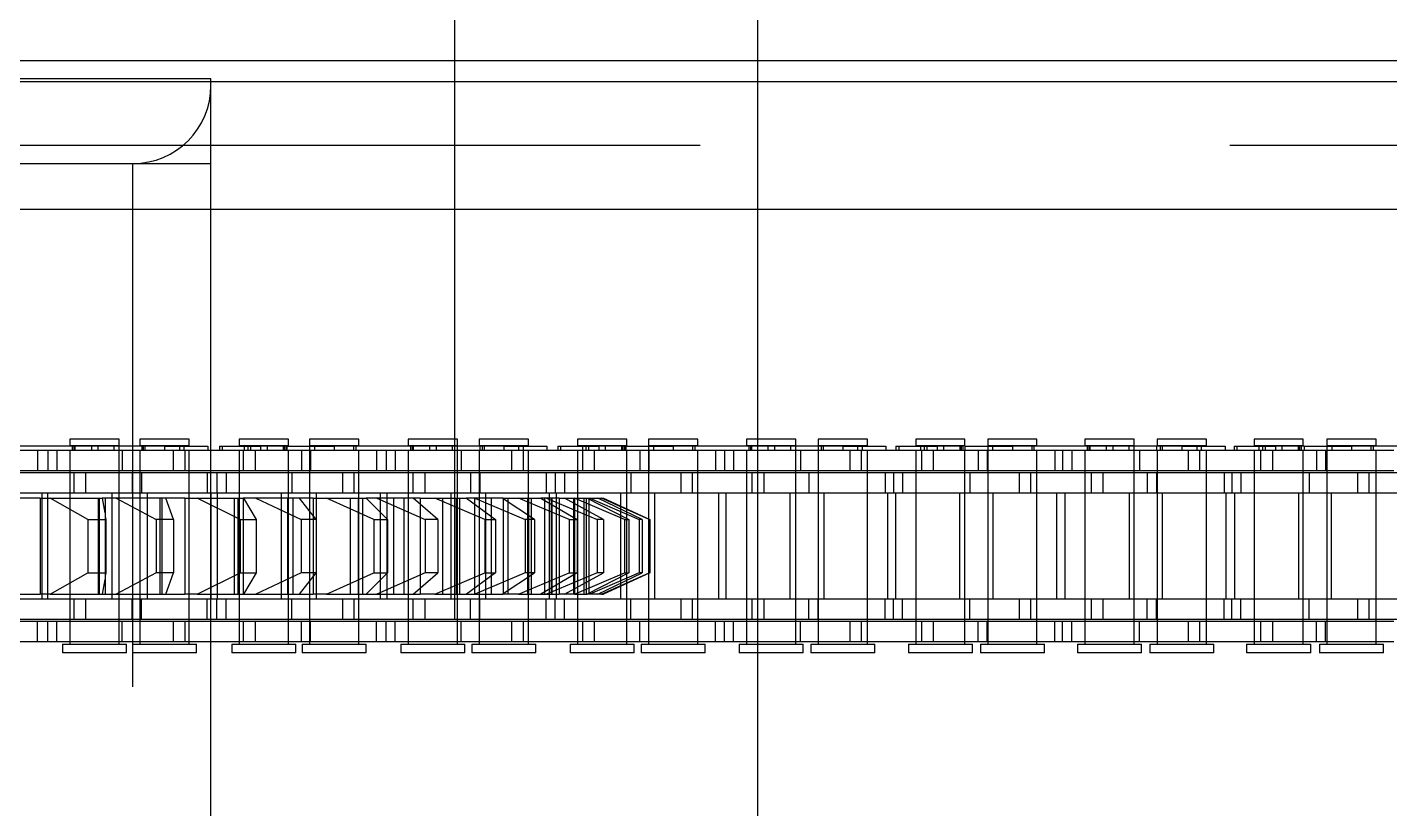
# Model space of a CAD drawing. Header units: metres. Extents: x 0 to 21025, y 0 to 14850.
# Drawn here: x 2110.8 to 2212.8, y 9281.7 to 9340.2 of the extents above; entities that cross this region are included whole.
import ezdxf

# ---------------------------------------------------------------- set-up
doc = ezdxf.new("R2010")
doc.units = ezdxf.units.M
doc.header["$LTSCALE"] = 25
doc.linetypes.add('HIDDEN2', pattern=[4.7625, 3.175, -1.5875])
for name, color, linetype in [('SL1', 8, 'Continuous'), ('SL4', 4, 'Continuous'), ('ST1', 7, 'HIDDEN2')]:
    doc.layers.add(name, color=color, linetype=linetype)

msp = doc.modelspace()

# ---------------------------------------------------------------- linework, layer by layer
at = {"layer": 'SL1'}
msp.add_line((2165.517, 9261.149), (2165.517, 9374.249), dxfattribs=at)
at = {"layer": 'SL4'}
for p, q in [((2251.996, 9337.741), (1961.996, 9337.741)), ((2875.564, 9336.149), (1925.562, 9336.149)), ((2085.802, 9326.624), (2875.564, 9326.624))]:
    msp.add_line(p, q, dxfattribs=at)
at = {"layer": 'ST1'}
for p, q in [((2142.802, 9375.249), (2142.802, 9261.149)), ((2248.996, 9337.741), (1961.996, 9337.741)), ((2124.552, 9336.384), (2061.052, 9336.384)), ((2124.552, 9261.149), (2124.552, 9336.384)), ((2875.564, 9331.386), (1875.564, 9331.386)), ((2073.252, 9330.034), (2118.702, 9330.034)), ((2118.702, 9330.034), (2124.552, 9330.034)), ((2118.702, 9052.734), (2118.702, 9330.034)), ((2085.802, 9326.624), (2875.564, 9326.624)), ((2121.079, 9308.873), (2108.379, 9308.873)), ((2117.68, 9309.384), (2113.99, 9309.384)), ((2113.99, 9309.384), (2113.99, 9308.91)), ((2113.99, 9308.91), (2117.676, 9308.91)), ((2114.159, 9308.873), (2114.159, 9308.541)), ((2114.281, 9308.873), (2114.281, 9308.541)), ((2114.359, 9308.91), (2114.359, 9308.541)), ((2115.591, 9308.873), (2115.591, 9308.541)), ((2116.079, 9308.873), (2116.079, 9308.541)), ((2117.311, 9308.541), (2117.311, 9308.91)), ((2117.676, 9308.91), (2117.68, 9308.91)), ((2117.68, 9308.91), (2117.68, 9309.384)), ((2117.68, 9307.021), (2117.68, 9308.873)), ((2122.924, 9309.384), (2119.234, 9309.384)), ((2119.234, 9309.384), (2119.234, 9308.91)), ((2119.234, 9308.91), (2122.924, 9308.91)), ((2119.387, 9308.541), (2119.387, 9308.873)), ((2119.46, 9308.873), (2119.46, 9308.541)), ((2119.603, 9308.91), (2119.603, 9308.541)), ((2121.079, 9308.873), (2121.079, 9308.541)), ((2121.079, 9308.873), (2124.31, 9308.873)), ((2122.186, 9308.873), (2122.186, 9308.541)), ((2122.555, 9308.541), (2122.555, 9308.91)), ((2122.924, 9308.91), (2122.924, 9309.384)), ((2124.31, 9308.873), (2124.31, 9308.541)), ((2125.181, 9308.873), (2125.181, 9308.541)), ((2125.181, 9308.873), (2128.261, 9308.873)), ((2125.383, 9308.873), (2125.383, 9308.541)), ((2130.35, 9309.384), (2126.66, 9309.384)), ((2126.66, 9309.384), (2126.66, 9308.91)), ((2126.66, 9308.91), (2130.346, 9308.91)), ((2127.029, 9308.91), (2127.029, 9308.541)), ((2127.3, 9308.873), (2127.3, 9308.541)), ((2127.502, 9308.873), (2127.502, 9308.541)), ((2128.261, 9308.873), (2128.261, 9308.541)), ((2130.181, 9308.873), (2128.261, 9308.873)), ((2128.749, 9308.873), (2128.749, 9308.541)), ((2129.981, 9308.541), (2129.981, 9308.91)), ((2130.06, 9308.873), (2130.06, 9308.541)), ((2130.181, 9308.873), (2130.181, 9308.541)), ((2130.227, 9308.873), (2133.779, 9308.873)), ((2130.227, 9308.873), (2130.227, 9308.541)), ((2130.346, 9308.91), (2130.35, 9308.91)), ((2130.35, 9308.91), (2130.35, 9309.384)), ((2135.624, 9309.384), (2131.934, 9309.384)), ((2131.934, 9309.384), (2131.934, 9308.91)), ((2131.934, 9308.91), (2135.624, 9308.91)), ((2131.934, 9308.873), (2131.934, 9307.021)), ((2132.303, 9308.91), (2132.303, 9308.541)), ((2133.779, 9308.873), (2133.779, 9308.541)), ((2146.479, 9308.873), (2133.779, 9308.873)), ((2135.255, 9308.541), (2135.255, 9308.91)), ((2135.398, 9308.873), (2135.398, 9308.541)), ((2135.624, 9308.91), (2135.624, 9309.384)), ((2143.02, 9309.384), (2139.33, 9309.384)), ((2139.33, 9309.384), (2139.33, 9308.91)), ((2139.33, 9308.91), (2143.016, 9308.91)), ((2139.499, 9308.873), (2139.499, 9308.541)), ((2139.621, 9308.873), (2139.621, 9308.541)), ((2139.699, 9308.91), (2139.699, 9308.541)), ((2140.931, 9308.873), (2140.931, 9308.541)), ((2141.419, 9308.873), (2141.419, 9308.541)), ((2142.651, 9308.541), (2142.651, 9308.91)), ((2143.016, 9308.91), (2143.02, 9308.91)), ((2143.02, 9308.91), (2143.02, 9309.384)), ((2143.02, 9307.021), (2143.02, 9308.873)), ((2148.324, 9309.384), (2144.634, 9309.384)), ((2144.634, 9309.384), (2144.634, 9308.91)), ((2144.634, 9308.91), (2148.324, 9308.91)), ((2144.727, 9308.541), (2144.727, 9308.873)), ((2144.86, 9308.873), (2144.86, 9308.541)), ((2145.003, 9308.91), (2145.003, 9308.541)), ((2146.479, 9308.873), (2146.479, 9308.541)), ((2146.479, 9308.873), (2149.71, 9308.873)), ((2147.586, 9308.873), (2147.586, 9308.541)), ((2147.955, 9308.541), (2147.955, 9308.91)), ((2148.324, 9308.91), (2148.324, 9309.384)), ((2149.71, 9308.873), (2149.71, 9308.541)), ((2150.521, 9308.873), (2150.521, 9308.541)), ((2150.521, 9308.873), (2153.601, 9308.873)), ((2150.723, 9308.873), (2150.723, 9308.541)), ((2155.69, 9309.384), (2152, 9309.384)), ((2152, 9309.384), (2152, 9308.91)), ((2152, 9308.91), (2155.686, 9308.91)), ((2152.369, 9308.91), (2152.369, 9308.541)), ((2152.64, 9308.873), (2152.64, 9308.541)), ((2152.842, 9308.873), (2152.842, 9308.541)), ((2153.601, 9308.873), (2153.601, 9308.541)), ((2155.521, 9308.873), (2153.601, 9308.873)), ((2154.089, 9308.873), (2154.089, 9308.541)), ((2155.321, 9308.541), (2155.321, 9308.91)), ((2155.4, 9308.873), (2155.4, 9308.541)), ((2155.521, 9308.873), (2155.521, 9308.541)), ((2155.627, 9308.873), (2159.179, 9308.873)), ((2155.627, 9308.873), (2155.627, 9308.541)), ((2155.686, 9308.91), (2155.69, 9308.91)), ((2155.69, 9308.91), (2155.69, 9309.384)), ((2161.024, 9309.384), (2157.334, 9309.384)), ((2157.334, 9309.384), (2157.334, 9308.91)), ((2157.334, 9308.91), (2161.024, 9308.91)), ((2157.334, 9308.873), (2157.334, 9307.021)), ((2157.703, 9308.91), (2157.703, 9308.541)), ((2159.179, 9308.873), (2159.179, 9308.541)), ((2171.879, 9308.873), (2159.179, 9308.873)), ((2160.655, 9308.541), (2160.655, 9308.91)), ((2160.798, 9308.873), (2160.798, 9308.541)), ((2161.024, 9308.91), (2161.024, 9309.384)), ((2168.36, 9309.384), (2164.67, 9309.384)), ((2164.67, 9309.384), (2164.67, 9308.91)), ((2164.67, 9308.91), (2168.356, 9308.91)), ((2164.839, 9308.873), (2164.839, 9308.541)), ((2164.961, 9308.873), (2164.961, 9308.541)), ((2165.039, 9308.91), (2165.039, 9308.541)), ((2166.271, 9308.873), (2166.271, 9308.541)), ((2166.759, 9308.873), (2166.759, 9308.541)), ((2167.991, 9308.541), (2167.991, 9308.91)), ((2168.356, 9308.91), (2168.36, 9308.91)), ((2168.36, 9308.91), (2168.36, 9309.384)), ((2168.36, 9307.021), (2168.36, 9308.873)), ((2173.724, 9309.384), (2170.034, 9309.384)), ((2170.034, 9309.384), (2170.034, 9308.91)), ((2170.034, 9308.91), (2173.724, 9308.91)), ((2170.067, 9308.541), (2170.067, 9308.873)), ((2170.26, 9308.873), (2170.26, 9308.541)), ((2170.403, 9308.91), (2170.403, 9308.541)), ((2171.879, 9308.873), (2171.879, 9308.541)), ((2171.879, 9308.873), (2175.11, 9308.873)), ((2172.986, 9308.873), (2172.986, 9308.541)), ((2173.355, 9308.541), (2173.355, 9308.91)), ((2173.724, 9308.91), (2173.724, 9309.384)), ((2175.11, 9308.873), (2175.11, 9308.541)), ((2175.861, 9308.873), (2175.861, 9308.541)), ((2175.861, 9308.873), (2178.941, 9308.873)), ((2176.063, 9308.873), (2176.063, 9308.541)), ((2181.03, 9309.384), (2177.34, 9309.384)), ((2177.34, 9309.384), (2177.34, 9308.91)), ((2177.34, 9308.91), (2181.026, 9308.91)), ((2177.709, 9308.91), (2177.709, 9308.541)), ((2177.98, 9308.873), (2177.98, 9308.541)), ((2178.182, 9308.873), (2178.182, 9308.541)), ((2178.941, 9308.873), (2178.941, 9308.541)), ((2180.861, 9308.873), (2178.941, 9308.873)), ((2179.429, 9308.873), (2179.429, 9308.541)), ((2180.661, 9308.541), (2180.661, 9308.91)), ((2180.74, 9308.873), (2180.74, 9308.541)), ((2180.861, 9308.873), (2180.861, 9308.541)), ((2181.026, 9308.91), (2181.03, 9308.91)), ((2181.027, 9308.873), (2184.579, 9308.873)), ((2181.027, 9308.873), (2181.027, 9308.541)), ((2181.03, 9308.91), (2181.03, 9309.384)), ((2186.424, 9309.384), (2182.734, 9309.384)), ((2182.734, 9309.384), (2182.734, 9308.91)), ((2182.734, 9308.91), (2186.424, 9308.91)), ((2182.734, 9308.873), (2182.734, 9307.021)), ((2183.103, 9308.91), (2183.103, 9308.541)), ((2184.579, 9308.873), (2184.579, 9308.541)), ((2197.279, 9308.873), (2184.579, 9308.873)), ((2186.055, 9308.541), (2186.055, 9308.91)), ((2186.198, 9308.873), (2186.198, 9308.541)), ((2186.424, 9308.91), (2186.424, 9309.384)), ((2193.7, 9309.384), (2190.01, 9309.384)), ((2190.01, 9309.384), (2190.01, 9308.91)), ((2190.01, 9308.91), (2193.696, 9308.91)), ((2190.179, 9308.873), (2190.179, 9308.541)), ((2190.301, 9308.873), (2190.301, 9308.541)), ((2190.379, 9308.91), (2190.379, 9308.541)), ((2191.611, 9308.873), (2191.611, 9308.541)), ((2192.099, 9308.873), (2192.099, 9308.541)), ((2193.331, 9308.541), (2193.331, 9308.91)), ((2193.696, 9308.91), (2193.7, 9308.91)), ((2193.7, 9308.91), (2193.7, 9309.384)), ((2193.7, 9307.021), (2193.7, 9308.873)), ((2195.407, 9308.541), (2195.407, 9308.873)), ((2199.124, 9309.384), (2195.434, 9309.384)), ((2195.434, 9309.384), (2195.434, 9308.91)), ((2195.434, 9308.91), (2199.124, 9308.91)), ((2195.66, 9308.873), (2195.66, 9308.541)), ((2195.803, 9308.91), (2195.803, 9308.541)), ((2197.279, 9308.873), (2197.279, 9308.541)), ((2197.279, 9308.873), (2200.51, 9308.873)), ((2198.386, 9308.873), (2198.386, 9308.541)), ((2198.755, 9308.541), (2198.755, 9308.91)), ((2199.124, 9308.91), (2199.124, 9309.384)), ((2200.51, 9308.873), (2200.51, 9308.541)), ((2201.201, 9308.873), (2201.201, 9308.541)), ((2201.201, 9308.873), (2204.281, 9308.873)), ((2201.404, 9308.873), (2201.404, 9308.541)), ((2206.37, 9309.384), (2202.68, 9309.384)), ((2202.68, 9309.384), (2202.68, 9308.91)), ((2202.68, 9308.91), (2206.366, 9308.91)), ((2203.049, 9308.91), (2203.049, 9308.541)), ((2203.32, 9308.873), (2203.32, 9308.541)), ((2203.522, 9308.873), (2203.522, 9308.541)), ((2204.281, 9308.873), (2204.281, 9308.541)), ((2206.427, 9308.873), (2204.281, 9308.873)), ((2204.769, 9308.873), (2204.769, 9308.541)), ((2206.001, 9308.541), (2206.001, 9308.91)), ((2206.08, 9308.873), (2206.08, 9308.541)), ((2206.201, 9308.873), (2206.201, 9308.541)), ((2206.366, 9308.91), (2206.37, 9308.91)), ((2206.37, 9308.91), (2206.37, 9309.384)), ((2206.427, 9308.873), (2209.979, 9308.873)), ((2206.427, 9308.873), (2206.427, 9308.541)), ((2211.824, 9309.384), (2208.134, 9309.384)), ((2208.134, 9309.384), (2208.134, 9308.91)), ((2208.134, 9308.91), (2211.824, 9308.91)), ((2208.134, 9308.873), (2208.134, 9307.021)), ((2208.503, 9308.91), (2208.503, 9308.541)), ((2209.979, 9308.873), (2209.979, 9308.541)), ((2222.679, 9308.873), (2209.979, 9308.873)), ((2211.455, 9308.541), (2211.455, 9308.91)), ((2211.598, 9308.873), (2211.598, 9308.541)), ((2211.824, 9308.91), (2211.824, 9309.384)), ((2111.554, 9308.541), (2102.459, 9308.541)), ((2111.554, 9308.541), (2111.554, 9307.021)), ((2117.904, 9308.541), (2111.554, 9308.541)), ((2112.325, 9308.541), (2112.325, 9307.021)), ((2113.011, 9308.541), (2113.011, 9307.021)), ((2113.99, 9308.541), (2113.99, 9307.021)), ((2113.99, 9308.541), (2113.99, 9294.042)), ((2117.68, 9294.042), (2117.68, 9308.541)), ((2117.904, 9308.541), (2117.904, 9307.021)), ((2126.999, 9308.541), (2117.904, 9308.541)), ((2119.234, 9308.541), (2119.234, 9307.021)), ((2119.234, 9308.541), (2119.234, 9294.042)), ((2121.755, 9307.021), (2121.755, 9308.541)), ((2122.585, 9308.541), (2122.585, 9307.021)), ((2122.924, 9307.021), (2122.924, 9308.541)), ((2122.924, 9294.042), (2122.924, 9308.541)), ((2126.66, 9308.541), (2126.66, 9307.021)), ((2126.66, 9308.541), (2126.66, 9294.042)), ((2127.859, 9308.541), (2126.999, 9308.541)), ((2126.999, 9307.021), (2126.999, 9308.541)), ((2136.954, 9308.541), (2127.859, 9308.541)), ((2127.859, 9308.541), (2127.859, 9307.021)), ((2130.35, 9307.021), (2130.35, 9308.541)), ((2130.35, 9294.042), (2130.35, 9308.541)), ((2131.33, 9308.541), (2131.33, 9307.021)), ((2131.934, 9308.541), (2131.934, 9294.042)), ((2132.016, 9308.541), (2132.016, 9307.021)), ((2135.624, 9307.021), (2135.624, 9308.541)), ((2135.624, 9294.042), (2135.624, 9308.541)), ((2136.954, 9308.541), (2136.954, 9307.021)), ((2143.304, 9308.541), (2136.954, 9308.541)), ((2137.665, 9308.541), (2137.665, 9307.021)), ((2138.351, 9308.541), (2138.351, 9307.021)), ((2139.33, 9308.541), (2139.33, 9307.021)), ((2139.33, 9308.541), (2139.33, 9294.042)), ((2143.02, 9294.042), (2143.02, 9308.541)), ((2143.304, 9308.541), (2143.304, 9307.021)), ((2152.399, 9308.541), (2143.304, 9308.541)), ((2144.634, 9308.541), (2144.634, 9307.021)), ((2144.634, 9308.541), (2144.634, 9294.042)), ((2147.095, 9307.021), (2147.095, 9308.541)), ((2147.925, 9308.541), (2147.925, 9307.021)), ((2148.324, 9307.021), (2148.324, 9308.541)), ((2148.324, 9294.042), (2148.324, 9308.541)), ((2152, 9308.541), (2152, 9307.021)), ((2152, 9308.541), (2152, 9294.042)), ((2153.259, 9308.541), (2152.399, 9308.541)), ((2152.399, 9307.021), (2152.399, 9308.541)), ((2162.354, 9308.541), (2153.259, 9308.541)), ((2153.259, 9308.541), (2153.259, 9307.021)), ((2155.69, 9307.021), (2155.69, 9308.541)), ((2155.69, 9294.042), (2155.69, 9308.541)), ((2156.67, 9308.541), (2156.67, 9307.021)), ((2157.334, 9308.541), (2157.334, 9294.042)), ((2157.356, 9308.541), (2157.356, 9307.021)), ((2161.024, 9307.021), (2161.024, 9308.541)), ((2161.024, 9294.042), (2161.024, 9308.541)), ((2162.354, 9308.541), (2162.354, 9307.021)), ((2168.704, 9308.541), (2162.354, 9308.541)), ((2163.005, 9308.541), (2163.005, 9307.021)), ((2163.691, 9308.541), (2163.691, 9307.021)), ((2164.67, 9308.541), (2164.67, 9307.021)), ((2164.67, 9308.541), (2164.67, 9294.042)), ((2168.36, 9294.042), (2168.36, 9308.541)), ((2168.704, 9308.541), (2168.704, 9307.021)), ((2177.799, 9308.541), (2168.704, 9308.541)), ((2170.034, 9308.541), (2170.034, 9307.021)), ((2170.034, 9308.541), (2170.034, 9294.042)), ((2172.435, 9307.021), (2172.435, 9308.541)), ((2173.265, 9308.541), (2173.265, 9307.021)), ((2173.724, 9307.021), (2173.724, 9308.541)), ((2173.724, 9294.042), (2173.724, 9308.541)), ((2177.34, 9308.541), (2177.34, 9307.021)), ((2177.34, 9308.541), (2177.34, 9294.042)), ((2178.659, 9308.541), (2177.799, 9308.541)), ((2177.799, 9307.021), (2177.799, 9308.541)), ((2187.754, 9308.541), (2178.659, 9308.541)), ((2178.659, 9308.541), (2178.659, 9307.021)), ((2181.03, 9307.021), (2181.03, 9308.541)), ((2181.03, 9294.042), (2181.03, 9308.541)), ((2182.01, 9308.541), (2182.01, 9307.021)), ((2182.696, 9308.541), (2182.696, 9307.021)), ((2182.734, 9308.541), (2182.734, 9294.042)), ((2186.424, 9307.021), (2186.424, 9308.541)), ((2186.424, 9294.042), (2186.424, 9308.541)), ((2187.754, 9308.541), (2187.754, 9307.021)), ((2194.104, 9308.541), (2187.754, 9308.541)), ((2188.345, 9308.541), (2188.345, 9307.021)), ((2189.031, 9308.541), (2189.031, 9307.021)), ((2190.01, 9308.541), (2190.01, 9307.021)), ((2190.01, 9308.541), (2190.01, 9294.042)), ((2193.7, 9294.042), (2193.7, 9308.541)), ((2194.104, 9308.541), (2194.104, 9307.021)), ((2203.199, 9308.541), (2194.104, 9308.541)), ((2195.434, 9308.541), (2195.434, 9307.021)), ((2195.434, 9308.541), (2195.434, 9294.042)), ((2197.775, 9307.021), (2197.775, 9308.541)), ((2198.605, 9308.541), (2198.605, 9307.021)), ((2199.124, 9307.021), (2199.124, 9308.541)), ((2199.124, 9294.042), (2199.124, 9308.541)), ((2202.68, 9308.541), (2202.68, 9307.021)), ((2202.68, 9308.541), (2202.68, 9294.042)), ((2204.059, 9308.541), (2203.199, 9308.541)), ((2203.199, 9307.021), (2203.199, 9308.541)), ((2213.154, 9308.541), (2204.059, 9308.541)), ((2204.059, 9308.541), (2204.059, 9307.021)), ((2206.37, 9307.021), (2206.37, 9308.541)), ((2206.37, 9294.042), (2206.37, 9308.541)), ((2207.35, 9308.541), (2207.35, 9307.021)), ((2208.036, 9308.541), (2208.036, 9307.021)), ((2208.134, 9308.541), (2208.134, 9294.042)), ((2211.824, 9307.021), (2211.824, 9308.541)), ((2211.824, 9294.042), (2211.824, 9308.541)), ((2111.554, 9307.021), (2102.459, 9307.021)), ((2114.299, 9306.869), (2105.204, 9306.869)), ((2117.904, 9307.021), (2111.554, 9307.021)), ((2113.99, 9306.869), (2113.99, 9305.349)), ((2115.159, 9306.869), (2114.299, 9306.869)), ((2114.299, 9305.349), (2114.299, 9306.869)), ((2124.254, 9306.869), (2115.159, 9306.869)), ((2115.159, 9306.869), (2115.159, 9305.349)), ((2117.68, 9305.349), (2117.68, 9306.869)), ((2126.999, 9307.021), (2117.904, 9307.021)), ((2118.66, 9306.869), (2118.66, 9305.349)), ((2119.234, 9306.869), (2119.234, 9305.349)), ((2119.346, 9306.869), (2119.346, 9305.349)), ((2122.924, 9305.349), (2122.924, 9306.869)), ((2124.254, 9306.869), (2124.254, 9305.349)), ((2130.604, 9306.869), (2124.254, 9306.869)), ((2124.995, 9306.869), (2124.995, 9305.349)), ((2125.681, 9306.869), (2125.681, 9305.349)), ((2126.66, 9306.869), (2126.66, 9305.349)), ((2127.859, 9307.021), (2126.999, 9307.021)), ((2136.954, 9307.021), (2127.859, 9307.021)), ((2130.35, 9305.349), (2130.35, 9306.869)), ((2130.604, 9306.869), (2130.604, 9305.349)), ((2139.699, 9306.869), (2130.604, 9306.869)), ((2131.934, 9306.869), (2131.934, 9305.349)), ((2134.425, 9305.349), (2134.425, 9306.869)), ((2135.255, 9306.869), (2135.255, 9305.349)), ((2135.624, 9305.349), (2135.624, 9306.869)), ((2143.304, 9307.021), (2136.954, 9307.021)), ((2139.33, 9306.869), (2139.33, 9305.349)), ((2140.559, 9306.869), (2139.699, 9306.869)), ((2139.699, 9305.349), (2139.699, 9306.869)), ((2149.654, 9306.869), (2140.559, 9306.869)), ((2140.559, 9306.869), (2140.559, 9305.349)), ((2143.02, 9305.349), (2143.02, 9306.869)), ((2152.399, 9307.021), (2143.304, 9307.021)), ((2144, 9306.869), (2144, 9305.349)), ((2144.634, 9306.869), (2144.634, 9305.349)), ((2144.686, 9306.869), (2144.686, 9305.349)), ((2148.324, 9305.349), (2148.324, 9306.869)), ((2149.654, 9306.869), (2149.654, 9305.349)), ((2156.004, 9306.869), (2149.654, 9306.869)), ((2150.335, 9306.869), (2150.335, 9305.349)), ((2151.021, 9306.869), (2151.021, 9305.349)), ((2152, 9306.869), (2152, 9305.349)), ((2153.259, 9307.021), (2152.399, 9307.021)), ((2162.354, 9307.021), (2153.259, 9307.021)), ((2155.69, 9305.349), (2155.69, 9306.869)), ((2156.004, 9306.869), (2156.004, 9305.349)), ((2165.099, 9306.869), (2156.004, 9306.869)), ((2157.334, 9306.869), (2157.334, 9305.349)), ((2159.765, 9305.349), (2159.765, 9306.869)), ((2160.595, 9306.869), (2160.595, 9305.349)), ((2161.024, 9305.349), (2161.024, 9306.869)), ((2168.704, 9307.021), (2162.354, 9307.021)), ((2164.67, 9306.869), (2164.67, 9305.349)), ((2165.959, 9306.869), (2165.099, 9306.869)), ((2165.099, 9305.349), (2165.099, 9306.869)), ((2175.054, 9306.869), (2165.959, 9306.869)), ((2165.959, 9306.869), (2165.959, 9305.349)), ((2168.36, 9305.349), (2168.36, 9306.869)), ((2177.799, 9307.021), (2168.704, 9307.021)), ((2169.34, 9306.869), (2169.34, 9305.349)), ((2170.026, 9306.869), (2170.026, 9305.349)), ((2170.034, 9306.869), (2170.034, 9305.349)), ((2173.724, 9305.349), (2173.724, 9306.869)), ((2175.054, 9306.869), (2175.054, 9305.349)), ((2181.404, 9306.869), (2175.054, 9306.869)), ((2175.675, 9306.869), (2175.675, 9305.349)), ((2176.361, 9306.869), (2176.361, 9305.349)), ((2177.34, 9306.869), (2177.34, 9305.349)), ((2178.659, 9307.021), (2177.799, 9307.021)), ((2187.754, 9307.021), (2178.659, 9307.021)), ((2181.03, 9305.349), (2181.03, 9306.869)), ((2181.404, 9306.869), (2181.404, 9305.349)), ((2190.499, 9306.869), (2181.404, 9306.869)), ((2182.734, 9306.869), (2182.734, 9305.349)), ((2185.105, 9305.349), (2185.105, 9306.869)), ((2185.935, 9306.869), (2185.935, 9305.349)), ((2186.424, 9305.349), (2186.424, 9306.869)), ((2194.104, 9307.021), (2187.754, 9307.021)), ((2190.01, 9306.869), (2190.01, 9305.349)), ((2191.359, 9306.869), (2190.499, 9306.869)), ((2190.499, 9305.349), (2190.499, 9306.869)), ((2200.454, 9306.869), (2191.359, 9306.869)), ((2191.359, 9306.869), (2191.359, 9305.349)), ((2193.7, 9305.349), (2193.7, 9306.869)), ((2203.199, 9307.021), (2194.104, 9307.021)), ((2194.68, 9306.869), (2194.68, 9305.349)), ((2195.366, 9306.869), (2195.366, 9305.349)), ((2195.434, 9306.869), (2195.434, 9305.349)), ((2199.124, 9305.349), (2199.124, 9306.869)), ((2200.454, 9306.869), (2200.454, 9305.349)), ((2206.804, 9306.869), (2200.454, 9306.869)), ((2201.015, 9306.869), (2201.015, 9305.349)), ((2201.701, 9306.869), (2201.701, 9305.349)), ((2202.68, 9306.869), (2202.68, 9305.349)), ((2204.059, 9307.021), (2203.199, 9307.021)), ((2213.154, 9307.021), (2204.059, 9307.021)), ((2206.37, 9305.349), (2206.37, 9306.869)), ((2206.804, 9306.869), (2206.804, 9305.349)), ((2215.899, 9306.869), (2206.804, 9306.869)), ((2208.134, 9306.869), (2208.134, 9305.349)), ((2210.445, 9305.349), (2210.445, 9306.869)), ((2211.275, 9306.869), (2211.275, 9305.349)), ((2211.824, 9305.349), (2211.824, 9306.869)), ((2111.754, 9304.984), (2104.751, 9304.984)), ((2114.299, 9305.349), (2105.204, 9305.349)), ((2111.754, 9304.984), (2111.754, 9297.784)), ((2111.754, 9304.984), (2112.515, 9304.984)), ((2111.875, 9305.349), (2111.875, 9297.419)), ((2112.339, 9297.419), (2112.339, 9305.349)), ((2115.331, 9303.384), (2112.515, 9304.984)), ((2112.515, 9304.984), (2116.397, 9304.984)), ((2113.99, 9305.349), (2113.99, 9297.419)), ((2115.159, 9305.349), (2114.299, 9305.349)), ((2124.254, 9305.349), (2115.159, 9305.349)), ((2116.099, 9304.984), (2116.099, 9297.784)), ((2116.174, 9304.984), (2116.174, 9297.784)), ((2116.397, 9304.984), (2116.592, 9303.874)), ((2122.603, 9304.984), (2116.397, 9304.984)), ((2116.622, 9304.984), (2116.622, 9297.784)), ((2117.119, 9305.349), (2117.119, 9297.419)), ((2117.45, 9304.984), (2120.458, 9303.384)), ((2117.68, 9297.419), (2117.68, 9305.349)), ((2119.234, 9305.349), (2119.234, 9297.419)), ((2119.795, 9297.419), (2119.795, 9305.349)), ((2120.713, 9304.984), (2120.713, 9297.784)), ((2120.86, 9304.984), (2120.86, 9297.784)), ((2121.75, 9303.384), (2121.171, 9304.984)), ((2122.603, 9304.984), (2122.603, 9297.784)), ((2122.603, 9304.984), (2123.508, 9304.984)), ((2122.924, 9297.419), (2122.924, 9305.349)), ((2126.735, 9303.384), (2123.508, 9304.984)), ((2123.508, 9304.984), (2126.989, 9304.984)), ((2130.604, 9305.349), (2124.254, 9305.349)), ((2124.545, 9305.349), (2124.545, 9297.419)), ((2125.039, 9297.419), (2125.039, 9305.349)), ((2126.291, 9304.984), (2126.291, 9297.784)), ((2126.566, 9304.984), (2126.566, 9297.784)), ((2126.66, 9305.349), (2126.66, 9297.419)), ((2132.197, 9304.984), (2126.965, 9304.984)), ((2126.965, 9304.984), (2126.965, 9297.784)), ((2126.989, 9304.984), (2127.943, 9303.384)), ((2127.924, 9304.984), (2131.298, 9303.384)), ((2129.819, 9305.349), (2129.819, 9297.419)), ((2130.287, 9304.984), (2130.287, 9297.784)), ((2130.35, 9297.419), (2130.35, 9305.349)), ((2139.699, 9305.349), (2130.604, 9305.349)), ((2130.688, 9304.984), (2130.688, 9297.784)), ((2132.433, 9303.384), (2131.194, 9304.984)), ((2131.934, 9305.349), (2131.934, 9297.419)), ((2132.197, 9304.984), (2132.197, 9297.784)), ((2132.197, 9304.984), (2133.217, 9304.984)), ((2132.465, 9297.419), (2132.465, 9305.349)), ((2136.751, 9303.384), (2133.217, 9304.984)), ((2133.217, 9304.984), (2136.185, 9304.984)), ((2134.98, 9304.984), (2134.98, 9297.784)), ((2135.577, 9304.984), (2135.577, 9297.784)), ((2135.624, 9297.419), (2135.624, 9305.349)), ((2135.912, 9304.984), (2135.912, 9297.784)), ((2136.185, 9304.984), (2137.781, 9303.384)), ((2140.228, 9304.984), (2136.185, 9304.984)), ((2136.972, 9304.984), (2140.604, 9303.384)), ((2137.215, 9305.349), (2137.215, 9297.419)), ((2137.739, 9297.419), (2137.739, 9305.349)), ((2138.23, 9304.984), (2138.23, 9297.784)), ((2139.001, 9304.984), (2139.001, 9297.784)), ((2139.33, 9305.349), (2139.33, 9297.419)), ((2141.546, 9303.384), (2139.685, 9304.984)), ((2140.559, 9305.349), (2139.699, 9305.349)), ((2140.228, 9304.984), (2140.228, 9297.784)), ((2140.228, 9304.984), (2141.331, 9304.984)), ((2149.654, 9305.349), (2140.559, 9305.349)), ((2145.057, 9303.384), (2141.331, 9304.984)), ((2141.331, 9304.984), (2143.69, 9304.984)), ((2141.889, 9304.984), (2141.889, 9297.784)), ((2142.519, 9305.349), (2142.519, 9297.419)), ((2142.915, 9304.984), (2142.915, 9297.784)), ((2143.02, 9297.419), (2143.02, 9305.349)), ((2143.176, 9304.984), (2143.176, 9297.784)), ((2143.69, 9304.984), (2145.876, 9303.384)), ((2146.438, 9304.984), (2143.69, 9304.984)), ((2144.288, 9304.984), (2144.288, 9297.784)), ((2144.304, 9304.984), (2148.077, 9303.384)), ((2144.634, 9305.349), (2144.634, 9297.419)), ((2145.135, 9297.419), (2145.135, 9305.349)), ((2145.532, 9304.984), (2145.532, 9297.784)), ((2148.795, 9303.384), (2146.372, 9304.984)), ((2146.438, 9304.984), (2146.438, 9297.784)), ((2146.438, 9304.984), (2147.587, 9304.984)), ((2146.794, 9304.984), (2146.794, 9297.784)), ((2151.387, 9303.384), (2147.587, 9304.984)), ((2147.587, 9304.984), (2149.263, 9304.984)), ((2148.265, 9304.984), (2148.265, 9297.784)), ((2148.324, 9297.419), (2148.324, 9305.349)), ((2148.346, 9304.984), (2148.346, 9297.784)), ((2148.525, 9304.984), (2148.525, 9297.784)), ((2149.263, 9304.984), (2151.969, 9303.384)), ((2150.627, 9304.984), (2149.263, 9304.984)), ((2149.539, 9304.984), (2149.539, 9297.784)), ((2156.004, 9305.349), (2149.654, 9305.349)), ((2149.683, 9304.984), (2153.477, 9303.384)), ((2149.885, 9305.349), (2149.885, 9297.419)), ((2150.035, 9304.984), (2150.035, 9297.784)), ((2150.072, 9304.984), (2150.072, 9297.784)), ((2150.439, 9297.419), (2150.439, 9305.349)), ((2150.627, 9304.984), (2150.627, 9297.784)), ((2150.627, 9304.984), (2151.786, 9304.984)), ((2153.948, 9303.384), (2151.041, 9304.984)), ((2151.695, 9304.984), (2151.695, 9297.784)), ((2155.537, 9303.384), (2151.786, 9304.984)), ((2151.786, 9304.984), (2152.724, 9304.984)), ((2151.786, 9304.984), (2151.786, 9297.784)), ((2152, 9305.349), (2152, 9297.419)), ((2152.474, 9304.984), (2152.474, 9297.784)), ((2152.661, 9304.984), (2152.661, 9297.784)), ((2152.661, 9304.984), (2153.792, 9304.984)), ((2152.724, 9304.984), (2155.863, 9303.384)), ((2152.854, 9304.984), (2152.854, 9297.784)), ((2152.937, 9304.984), (2156.629, 9303.384)), ((2156.839, 9303.384), (2153.541, 9304.984)), ((2157.374, 9303.384), (2153.792, 9304.984)), ((2153.792, 9304.984), (2153.962, 9304.984)), ((2153.962, 9304.984), (2157.433, 9303.384)), ((2155.219, 9305.349), (2155.219, 9297.419)), ((2155.69, 9297.419), (2155.69, 9305.349)), ((2165.099, 9305.349), (2156.004, 9305.349)), ((2157.334, 9305.349), (2157.334, 9297.419)), ((2157.805, 9297.419), (2157.805, 9305.349)), ((2161.024, 9297.419), (2161.024, 9305.349)), ((2162.555, 9305.349), (2162.555, 9297.419)), ((2163.139, 9297.419), (2163.139, 9305.349)), ((2164.67, 9305.349), (2164.67, 9297.419)), ((2165.959, 9305.349), (2165.099, 9305.349)), ((2175.054, 9305.349), (2165.959, 9305.349)), ((2167.919, 9305.349), (2167.919, 9297.419)), ((2168.36, 9297.419), (2168.36, 9305.349)), ((2170.034, 9305.349), (2170.034, 9297.419)), ((2170.475, 9297.419), (2170.475, 9305.349)), ((2173.724, 9297.419), (2173.724, 9305.349)), ((2181.404, 9305.349), (2175.054, 9305.349)), ((2175.225, 9305.349), (2175.225, 9297.419)), ((2175.839, 9297.419), (2175.839, 9305.349)), ((2177.34, 9305.349), (2177.34, 9297.419)), ((2180.619, 9305.349), (2180.619, 9297.419)), ((2181.03, 9297.419), (2181.03, 9305.349)), ((2190.499, 9305.349), (2181.404, 9305.349)), ((2182.734, 9305.349), (2182.734, 9297.419)), ((2183.145, 9297.419), (2183.145, 9305.349)), ((2186.424, 9297.419), (2186.424, 9305.349)), ((2187.895, 9305.349), (2187.895, 9297.419)), ((2188.539, 9297.419), (2188.539, 9305.349)), ((2190.01, 9305.349), (2190.01, 9297.419)), ((2191.359, 9305.349), (2190.499, 9305.349)), ((2200.454, 9305.349), (2191.359, 9305.349)), ((2193.319, 9305.349), (2193.319, 9297.419)), ((2193.7, 9297.419), (2193.7, 9305.349)), ((2195.434, 9305.349), (2195.434, 9297.419)), ((2195.815, 9297.419), (2195.815, 9305.349)), ((2199.124, 9297.419), (2199.124, 9305.349)), ((2206.804, 9305.349), (2200.454, 9305.349)), ((2200.565, 9305.349), (2200.565, 9297.419)), ((2201.239, 9297.419), (2201.239, 9305.349)), ((2202.68, 9305.349), (2202.68, 9297.419)), ((2206.019, 9305.349), (2206.019, 9297.419)), ((2206.37, 9297.419), (2206.37, 9305.349)), ((2215.899, 9305.349), (2206.804, 9305.349)), ((2208.134, 9305.349), (2208.134, 9297.419)), ((2208.485, 9297.419), (2208.485, 9305.349)), ((2211.824, 9297.419), (2211.824, 9305.349)), ((2115.331, 9303.384), (2115.331, 9299.384)), ((2115.331, 9303.384), (2116.679, 9303.384)), ((2116.653, 9303.529), (2116.679, 9303.384)), ((2116.679, 9303.384), (2116.679, 9299.384)), ((2116.682, 9299.238), (2116.682, 9303.529)), ((2120.458, 9303.384), (2120.458, 9299.384)), ((2121.75, 9303.384), (2120.458, 9303.384)), ((2121.75, 9303.384), (2121.75, 9299.384)), ((2126.735, 9303.384), (2126.735, 9299.384)), ((2126.735, 9303.384), (2127.943, 9303.384)), ((2127.943, 9303.384), (2127.943, 9299.384)), ((2131.298, 9303.384), (2131.298, 9299.384)), ((2132.433, 9303.384), (2131.298, 9303.384)), ((2132.433, 9303.384), (2132.433, 9299.384)), ((2136.751, 9303.384), (2136.751, 9299.384)), ((2136.751, 9303.384), (2137.781, 9303.384)), ((2137.781, 9303.384), (2137.781, 9299.384)), ((2140.604, 9303.384), (2140.604, 9299.384)), ((2141.546, 9303.384), (2140.604, 9303.384)), ((2141.546, 9303.384), (2141.546, 9299.384)), ((2145.057, 9303.384), (2145.057, 9299.384)), ((2145.057, 9303.384), (2145.876, 9303.384)), ((2145.876, 9303.384), (2145.876, 9299.384)), ((2148.795, 9303.384), (2148.077, 9303.384)), ((2148.077, 9303.384), (2148.077, 9299.384)), ((2148.795, 9303.384), (2148.795, 9299.384)), ((2151.387, 9303.384), (2151.387, 9299.384)), ((2151.387, 9303.384), (2151.969, 9303.384)), ((2151.969, 9303.384), (2151.969, 9299.384)), ((2153.948, 9303.384), (2153.477, 9303.384)), ((2153.477, 9303.384), (2153.477, 9299.384)), ((2153.948, 9303.384), (2153.948, 9299.384)), ((2155.537, 9303.384), (2155.537, 9299.384)), ((2155.537, 9303.384), (2155.863, 9303.384)), ((2155.863, 9303.384), (2155.863, 9299.384)), ((2156.839, 9303.384), (2156.629, 9303.384)), ((2156.629, 9303.384), (2156.629, 9299.384)), ((2156.839, 9303.384), (2156.839, 9299.384)), ((2157.374, 9303.384), (2157.374, 9299.384)), ((2157.374, 9303.384), (2157.433, 9303.384)), ((2157.433, 9303.384), (2157.433, 9299.384)), ((2112.515, 9297.784), (2115.331, 9299.384)), ((2115.331, 9299.384), (2116.679, 9299.384)), ((2116.592, 9298.893), (2116.397, 9297.784)), ((2116.679, 9299.384), (2116.653, 9299.238)), ((2120.458, 9299.384), (2117.45, 9297.784)), ((2121.75, 9299.384), (2120.458, 9299.384)), ((2121.171, 9297.784), (2121.75, 9299.384)), ((2123.508, 9297.784), (2126.735, 9299.384)), ((2126.735, 9299.384), (2127.943, 9299.384)), ((2127.943, 9299.384), (2126.989, 9297.784)), ((2131.298, 9299.384), (2127.924, 9297.784)), ((2131.194, 9297.784), (2132.433, 9299.384)), ((2132.433, 9299.384), (2131.298, 9299.384)), ((2133.217, 9297.784), (2136.751, 9299.384)), ((2137.781, 9299.384), (2136.185, 9297.784)), ((2136.751, 9299.384), (2137.781, 9299.384)), ((2140.604, 9299.384), (2136.972, 9297.784)), ((2139.685, 9297.784), (2141.546, 9299.384)), ((2141.546, 9299.384), (2140.604, 9299.384)), ((2141.331, 9297.784), (2145.057, 9299.384)), ((2145.876, 9299.384), (2143.69, 9297.784)), ((2148.077, 9299.384), (2144.304, 9297.784)), ((2145.057, 9299.384), (2145.876, 9299.384)), ((2146.372, 9297.784), (2148.795, 9299.384)), ((2147.587, 9297.784), (2151.387, 9299.384)), ((2148.795, 9299.384), (2148.077, 9299.384)), ((2151.969, 9299.384), (2149.263, 9297.784)), ((2153.477, 9299.384), (2149.683, 9297.784)), ((2151.041, 9297.784), (2153.948, 9299.384)), ((2151.387, 9299.384), (2151.969, 9299.384)), ((2151.786, 9297.784), (2155.537, 9299.384)), ((2155.863, 9299.384), (2152.724, 9297.784)), ((2156.629, 9299.384), (2152.937, 9297.784)), ((2153.948, 9299.384), (2153.477, 9299.384)), ((2153.541, 9297.784), (2156.839, 9299.384)), ((2153.792, 9297.784), (2157.374, 9299.384)), ((2157.433, 9299.384), (2153.962, 9297.784)), ((2155.537, 9299.384), (2155.863, 9299.384)), ((2156.839, 9299.384), (2156.629, 9299.384)), ((2157.374, 9299.384), (2157.433, 9299.384)), ((2104.751, 9297.784), (2111.754, 9297.784)), ((2112.515, 9297.784), (2111.754, 9297.784)), ((2112.515, 9297.784), (2116.397, 9297.784)), ((2116.397, 9297.784), (2122.603, 9297.784)), ((2123.508, 9297.784), (2122.603, 9297.784)), ((2123.508, 9297.784), (2126.989, 9297.784)), ((2126.989, 9297.784), (2132.197, 9297.784)), ((2133.217, 9297.784), (2132.197, 9297.784)), ((2133.217, 9297.784), (2136.185, 9297.784)), ((2136.185, 9297.784), (2140.228, 9297.784)), ((2141.331, 9297.784), (2140.228, 9297.784)), ((2141.331, 9297.784), (2143.69, 9297.784)), ((2143.69, 9297.784), (2146.438, 9297.784)), ((2147.587, 9297.784), (2146.438, 9297.784)), ((2147.587, 9297.784), (2149.263, 9297.784)), ((2149.263, 9297.784), (2150.627, 9297.784)), ((2151.786, 9297.784), (2150.627, 9297.784)), ((2151.786, 9297.784), (2152.724, 9297.784)), ((2153.792, 9297.784), (2152.661, 9297.784)), ((2153.792, 9297.784), (2153.962, 9297.784)), ((2114.299, 9297.419), (2105.204, 9297.419)), ((2113.99, 9297.419), (2113.99, 9295.899)), ((2115.159, 9297.419), (2114.299, 9297.419)), ((2114.299, 9295.899), (2114.299, 9297.419)), ((2124.254, 9297.419), (2115.159, 9297.419)), ((2115.159, 9297.419), (2115.159, 9295.899)), ((2117.68, 9295.899), (2117.68, 9297.419)), ((2118.66, 9295.899), (2118.66, 9297.419)), ((2119.234, 9297.419), (2119.234, 9295.899)), ((2119.346, 9295.899), (2119.346, 9297.419)), ((2122.924, 9295.899), (2122.924, 9297.419)), ((2124.254, 9295.899), (2124.254, 9297.419)), ((2130.604, 9297.419), (2124.254, 9297.419)), ((2124.995, 9295.899), (2124.995, 9297.419)), ((2125.681, 9295.899), (2125.681, 9297.419)), ((2126.66, 9297.419), (2126.66, 9295.899)), ((2130.35, 9295.899), (2130.35, 9297.419)), ((2130.604, 9295.899), (2130.604, 9297.419)), ((2139.699, 9297.419), (2130.604, 9297.419)), ((2131.934, 9297.419), (2131.934, 9295.899)), ((2134.425, 9295.899), (2134.425, 9297.419)), ((2135.255, 9297.419), (2135.255, 9295.899)), ((2135.624, 9295.899), (2135.624, 9297.419)), ((2139.33, 9297.419), (2139.33, 9295.899)), ((2140.559, 9297.419), (2139.699, 9297.419)), ((2139.699, 9295.899), (2139.699, 9297.419)), ((2149.654, 9297.419), (2140.559, 9297.419)), ((2140.559, 9297.419), (2140.559, 9295.899)), ((2143.02, 9295.899), (2143.02, 9297.419)), ((2144, 9295.899), (2144, 9297.419)), ((2144.634, 9297.419), (2144.634, 9295.899)), ((2144.686, 9295.899), (2144.686, 9297.419)), ((2148.324, 9295.899), (2148.324, 9297.419)), ((2149.654, 9295.899), (2149.654, 9297.419)), ((2156.004, 9297.419), (2149.654, 9297.419)), ((2150.335, 9295.899), (2150.335, 9297.419)), ((2151.021, 9295.899), (2151.021, 9297.419)), ((2152, 9297.419), (2152, 9295.899)), ((2155.69, 9295.899), (2155.69, 9297.419)), ((2156.004, 9295.899), (2156.004, 9297.419)), ((2165.099, 9297.419), (2156.004, 9297.419)), ((2157.334, 9297.419), (2157.334, 9295.899)), ((2159.765, 9295.899), (2159.765, 9297.419)), ((2160.595, 9297.419), (2160.595, 9295.899)), ((2161.024, 9295.899), (2161.024, 9297.419)), ((2164.67, 9297.419), (2164.67, 9295.899)), ((2165.959, 9297.419), (2165.099, 9297.419)), ((2165.099, 9295.899), (2165.099, 9297.419)), ((2175.054, 9297.419), (2165.959, 9297.419)), ((2165.959, 9297.419), (2165.959, 9295.899)), ((2168.36, 9295.899), (2168.36, 9297.419)), ((2169.34, 9295.899), (2169.34, 9297.419)), ((2170.026, 9295.899), (2170.026, 9297.419)), ((2170.034, 9297.419), (2170.034, 9295.899)), ((2173.724, 9295.899), (2173.724, 9297.419)), ((2175.054, 9295.899), (2175.054, 9297.419)), ((2181.404, 9297.419), (2175.054, 9297.419)), ((2175.675, 9295.899), (2175.675, 9297.419)), ((2176.361, 9295.899), (2176.361, 9297.419)), ((2177.34, 9297.419), (2177.34, 9295.899)), ((2181.03, 9295.899), (2181.03, 9297.419)), ((2181.404, 9295.899), (2181.404, 9297.419)), ((2190.499, 9297.419), (2181.404, 9297.419)), ((2182.734, 9297.419), (2182.734, 9295.899)), ((2185.105, 9295.899), (2185.105, 9297.419)), ((2185.935, 9297.419), (2185.935, 9295.899)), ((2186.424, 9295.899), (2186.424, 9297.419)), ((2190.01, 9297.419), (2190.01, 9295.899)), ((2191.359, 9297.419), (2190.499, 9297.419)), ((2190.499, 9295.899), (2190.499, 9297.419)), ((2200.454, 9297.419), (2191.359, 9297.419)), ((2191.359, 9297.419), (2191.359, 9295.899)), ((2193.7, 9295.899), (2193.7, 9297.419)), ((2194.68, 9295.899), (2194.68, 9297.419)), ((2195.366, 9295.899), (2195.366, 9297.419)), ((2195.434, 9297.419), (2195.434, 9295.899)), ((2199.124, 9295.899), (2199.124, 9297.419)), ((2200.454, 9295.899), (2200.454, 9297.419)), ((2206.804, 9297.419), (2200.454, 9297.419)), ((2201.015, 9295.899), (2201.015, 9297.419)), ((2201.701, 9295.899), (2201.701, 9297.419)), ((2202.68, 9297.419), (2202.68, 9295.899)), ((2206.37, 9295.899), (2206.37, 9297.419)), ((2206.804, 9295.899), (2206.804, 9297.419)), ((2215.899, 9297.419), (2206.804, 9297.419)), ((2208.134, 9297.419), (2208.134, 9295.899)), ((2210.445, 9295.899), (2210.445, 9297.419)), ((2211.275, 9297.419), (2211.275, 9295.899)), ((2211.824, 9295.899), (2211.824, 9297.419)), ((2111.554, 9295.747), (2102.459, 9295.747)), ((2114.299, 9295.899), (2105.204, 9295.899)), ((2111.554, 9294.227), (2111.554, 9295.747)), ((2117.904, 9295.747), (2111.554, 9295.747)), ((2112.325, 9294.227), (2112.325, 9295.747)), ((2113.011, 9294.227), (2113.011, 9295.747)), ((2113.99, 9295.747), (2113.99, 9294.227)), ((2115.159, 9295.899), (2114.299, 9295.899)), ((2124.254, 9295.899), (2115.159, 9295.899)), ((2117.68, 9294.227), (2117.68, 9295.747)), ((2117.904, 9294.227), (2117.904, 9295.747)), ((2126.999, 9295.747), (2117.904, 9295.747)), ((2119.234, 9295.747), (2119.234, 9294.227)), ((2121.755, 9294.227), (2121.755, 9295.747)), ((2122.585, 9295.747), (2122.585, 9294.227)), ((2122.924, 9294.227), (2122.924, 9295.747)), ((2130.604, 9295.899), (2124.254, 9295.899)), ((2126.66, 9295.747), (2126.66, 9294.227)), ((2127.859, 9295.747), (2126.999, 9295.747)), ((2126.999, 9294.227), (2126.999, 9295.747)), ((2136.954, 9295.747), (2127.859, 9295.747)), ((2127.859, 9295.747), (2127.859, 9294.227)), ((2130.35, 9294.227), (2130.35, 9295.747)), ((2139.699, 9295.899), (2130.604, 9295.899)), ((2131.33, 9294.227), (2131.33, 9295.747)), ((2131.934, 9295.747), (2131.934, 9294.227)), ((2132.016, 9294.227), (2132.016, 9295.747)), ((2135.624, 9294.227), (2135.624, 9295.747)), ((2136.954, 9294.227), (2136.954, 9295.747)), ((2143.304, 9295.747), (2136.954, 9295.747)), ((2137.665, 9294.227), (2137.665, 9295.747)), ((2138.351, 9294.227), (2138.351, 9295.747)), ((2139.33, 9295.747), (2139.33, 9294.227)), ((2140.559, 9295.899), (2139.699, 9295.899)), ((2149.654, 9295.899), (2140.559, 9295.899)), ((2143.02, 9294.227), (2143.02, 9295.747)), ((2143.304, 9294.227), (2143.304, 9295.747)), ((2152.399, 9295.747), (2143.304, 9295.747)), ((2144.634, 9295.747), (2144.634, 9294.227)), ((2147.095, 9294.227), (2147.095, 9295.747)), ((2147.925, 9295.747), (2147.925, 9294.227)), ((2148.324, 9294.227), (2148.324, 9295.747)), ((2156.004, 9295.899), (2149.654, 9295.899)), ((2152, 9295.747), (2152, 9294.227)), ((2153.259, 9295.747), (2152.399, 9295.747)), ((2152.399, 9294.227), (2152.399, 9295.747)), ((2162.354, 9295.747), (2153.259, 9295.747)), ((2153.259, 9295.747), (2153.259, 9294.227)), ((2155.69, 9294.227), (2155.69, 9295.747)), ((2165.099, 9295.899), (2156.004, 9295.899)), ((2156.67, 9294.227), (2156.67, 9295.747)), ((2157.334, 9295.747), (2157.334, 9294.227)), ((2157.356, 9294.227), (2157.356, 9295.747)), ((2161.024, 9294.227), (2161.024, 9295.747)), ((2162.354, 9294.227), (2162.354, 9295.747)), ((2168.704, 9295.747), (2162.354, 9295.747)), ((2163.005, 9294.227), (2163.005, 9295.747)), ((2163.691, 9294.227), (2163.691, 9295.747)), ((2164.67, 9295.747), (2164.67, 9294.227)), ((2165.959, 9295.899), (2165.099, 9295.899)), ((2175.054, 9295.899), (2165.959, 9295.899)), ((2168.36, 9294.227), (2168.36, 9295.747)), ((2168.704, 9294.227), (2168.704, 9295.747)), ((2177.799, 9295.747), (2168.704, 9295.747)), ((2170.034, 9295.747), (2170.034, 9294.227)), ((2172.435, 9294.227), (2172.435, 9295.747)), ((2173.265, 9295.747), (2173.265, 9294.227)), ((2173.724, 9294.227), (2173.724, 9295.747)), ((2181.404, 9295.899), (2175.054, 9295.899)), ((2177.34, 9295.747), (2177.34, 9294.227)), ((2178.659, 9295.747), (2177.799, 9295.747)), ((2177.799, 9294.227), (2177.799, 9295.747)), ((2187.754, 9295.747), (2178.659, 9295.747)), ((2178.659, 9295.747), (2178.659, 9294.227)), ((2181.03, 9294.227), (2181.03, 9295.747)), ((2190.499, 9295.899), (2181.404, 9295.899)), ((2182.01, 9294.227), (2182.01, 9295.747)), ((2182.696, 9294.227), (2182.696, 9295.747)), ((2182.734, 9295.747), (2182.734, 9294.227)), ((2186.424, 9294.227), (2186.424, 9295.747)), ((2187.754, 9294.227), (2187.754, 9295.747)), ((2194.104, 9295.747), (2187.754, 9295.747)), ((2188.345, 9294.227), (2188.345, 9295.747)), ((2189.031, 9294.227), (2189.031, 9295.747)), ((2190.01, 9295.747), (2190.01, 9294.227)), ((2191.359, 9295.899), (2190.499, 9295.899)), ((2200.454, 9295.899), (2191.359, 9295.899)), ((2193.7, 9294.227), (2193.7, 9295.747)), ((2194.104, 9294.227), (2194.104, 9295.747)), ((2203.199, 9295.747), (2194.104, 9295.747)), ((2195.434, 9295.747), (2195.434, 9294.227)), ((2197.775, 9294.227), (2197.775, 9295.747)), ((2198.605, 9295.747), (2198.605, 9294.227)), ((2199.124, 9294.227), (2199.124, 9295.747)), ((2206.804, 9295.899), (2200.454, 9295.899)), ((2202.68, 9295.747), (2202.68, 9294.227)), ((2204.059, 9295.747), (2203.199, 9295.747)), ((2203.199, 9294.227), (2203.199, 9295.747)), ((2213.154, 9295.747), (2204.059, 9295.747)), ((2204.059, 9295.747), (2204.059, 9294.227)), ((2206.37, 9294.227), (2206.37, 9295.747)), ((2215.899, 9295.899), (2206.804, 9295.899)), ((2207.35, 9294.227), (2207.35, 9295.747)), ((2208.036, 9294.227), (2208.036, 9295.747)), ((2208.134, 9295.747), (2208.134, 9294.227)), ((2211.824, 9294.227), (2211.824, 9295.747)), ((2111.554, 9294.227), (2102.459, 9294.227)), ((2117.904, 9294.227), (2111.554, 9294.227)), ((2113.437, 9294.042), (2118.234, 9294.042)), ((2113.437, 9294.042), (2113.437, 9293.384)), ((2118.234, 9293.384), (2113.437, 9293.384)), ((2126.999, 9294.227), (2117.904, 9294.227)), ((2118.234, 9293.384), (2118.234, 9294.042)), ((2118.68, 9294.042), (2123.477, 9294.042)), ((2118.68, 9294.042), (2118.68, 9293.384)), ((2123.477, 9293.384), (2118.68, 9293.384)), ((2123.477, 9293.384), (2123.477, 9294.042)), ((2126.107, 9294.042), (2130.904, 9294.042)), ((2126.107, 9294.042), (2126.107, 9293.384)), ((2130.904, 9293.384), (2126.107, 9293.384)), ((2127.859, 9294.227), (2126.999, 9294.227)), ((2136.954, 9294.227), (2127.859, 9294.227)), ((2130.904, 9293.384), (2130.904, 9294.042)), ((2131.38, 9294.042), (2136.177, 9294.042)), ((2131.38, 9294.042), (2131.38, 9293.384)), ((2136.177, 9293.384), (2131.38, 9293.384)), ((2136.177, 9293.384), (2136.177, 9294.042)), ((2143.304, 9294.227), (2136.954, 9294.227)), ((2138.777, 9294.042), (2143.574, 9294.042)), ((2138.777, 9294.042), (2138.777, 9293.384)), ((2143.574, 9293.384), (2138.777, 9293.384)), ((2152.399, 9294.227), (2143.304, 9294.227)), ((2143.574, 9293.384), (2143.574, 9294.042)), ((2144.08, 9294.042), (2148.877, 9294.042)), ((2144.08, 9294.042), (2144.08, 9293.384)), ((2148.877, 9293.384), (2144.08, 9293.384)), ((2148.877, 9293.384), (2148.877, 9294.042)), ((2151.447, 9294.042), (2156.244, 9294.042)), ((2151.447, 9294.042), (2151.447, 9293.384)), ((2156.244, 9293.384), (2151.447, 9293.384)), ((2153.259, 9294.227), (2152.399, 9294.227)), ((2162.354, 9294.227), (2153.259, 9294.227)), ((2156.244, 9293.384), (2156.244, 9294.042)), ((2156.78, 9294.042), (2161.577, 9294.042)), ((2156.78, 9294.042), (2156.78, 9293.384)), ((2161.577, 9293.384), (2156.78, 9293.384)), ((2161.577, 9293.384), (2161.577, 9294.042)), ((2168.704, 9294.227), (2162.354, 9294.227)), ((2164.117, 9294.042), (2168.914, 9294.042)), ((2164.117, 9294.042), (2164.117, 9293.384)), ((2168.914, 9293.384), (2164.117, 9293.384)), ((2177.799, 9294.227), (2168.704, 9294.227)), ((2168.914, 9293.384), (2168.914, 9294.042)), ((2169.48, 9294.042), (2174.277, 9294.042)), ((2169.48, 9294.042), (2169.48, 9293.384)), ((2174.277, 9293.384), (2169.48, 9293.384)), ((2174.277, 9293.384), (2174.277, 9294.042)), ((2176.787, 9294.042), (2181.584, 9294.042)), ((2176.787, 9294.042), (2176.787, 9293.384)), ((2181.584, 9293.384), (2176.787, 9293.384)), ((2178.659, 9294.227), (2177.799, 9294.227)), ((2187.754, 9294.227), (2178.659, 9294.227)), ((2181.584, 9293.384), (2181.584, 9294.042)), ((2182.18, 9294.042), (2186.977, 9294.042)), ((2182.18, 9294.042), (2182.18, 9293.384)), ((2186.977, 9293.384), (2182.18, 9293.384)), ((2186.977, 9293.384), (2186.977, 9294.042)), ((2194.104, 9294.227), (2187.754, 9294.227)), ((2189.457, 9294.042), (2194.254, 9294.042)), ((2189.457, 9294.042), (2189.457, 9293.384)), ((2194.254, 9293.384), (2189.457, 9293.384)), ((2203.199, 9294.227), (2194.104, 9294.227)), ((2194.254, 9293.384), (2194.254, 9294.042)), ((2194.88, 9294.042), (2199.677, 9294.042)), ((2194.88, 9294.042), (2194.88, 9293.384)), ((2199.677, 9293.384), (2194.88, 9293.384)), ((2199.677, 9293.384), (2199.677, 9294.042)), ((2202.127, 9294.042), (2206.924, 9294.042)), ((2202.127, 9294.042), (2202.127, 9293.384)), ((2206.924, 9293.384), (2202.127, 9293.384)), ((2204.059, 9294.227), (2203.199, 9294.227)), ((2213.154, 9294.227), (2204.059, 9294.227)), ((2206.924, 9293.384), (2206.924, 9294.042)), ((2207.58, 9294.042), (2212.377, 9294.042)), ((2207.58, 9294.042), (2207.58, 9293.384)), ((2212.377, 9293.384), (2207.58, 9293.384)), ((2212.377, 9293.384), (2212.377, 9294.042))]:
    msp.add_line(p, q, dxfattribs=at)
msp.add_arc((2118.702, 9335.884), 5.85, 270, 0, dxfattribs=at)

doc.saveas('drawing.dxf')
